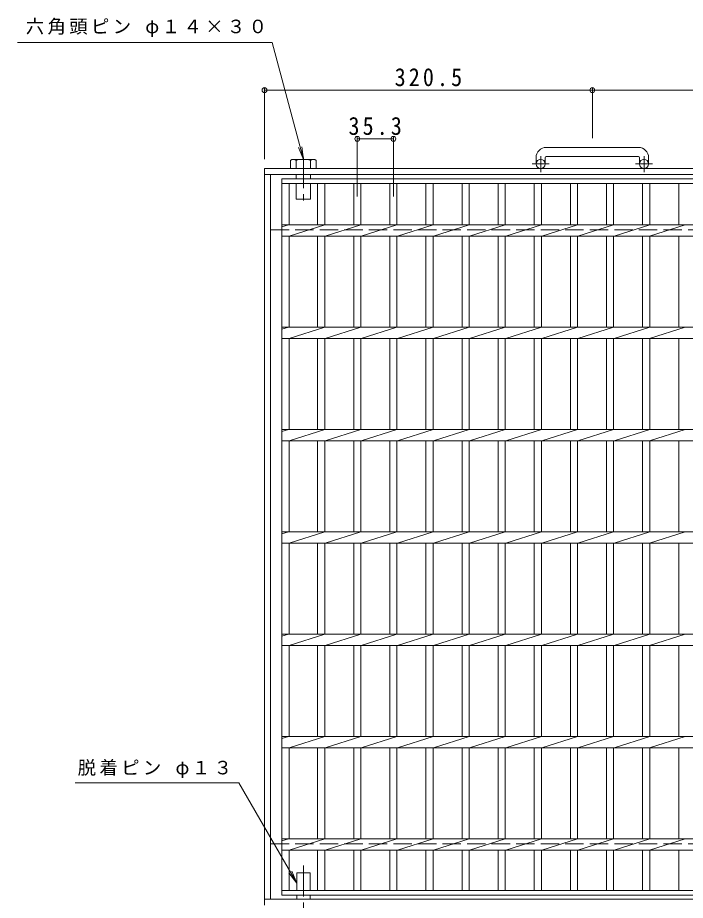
# Model space of a CAD drawing. Units: millimetres, scale not verified. Extents: x -1073 to 1060, y -823 to 811.
# Drawn here: x -1073 to -420, y -123 to 740 of the extents above; entities that cross this region are included whole.
import ezdxf

# ---------------------------------------------------------------- set-up
doc = ezdxf.new("R2010")
doc.units = ezdxf.units.MM
doc.header["$LTSCALE"] = 6
doc.header["$PDMODE"] = 32
doc.header["$PDSIZE"] = 4.8
doc.linetypes.add('CHAIN1', pattern=[8, 5, -1, 1, -1])
doc.linetypes.add('DASHED3', pattern=[4, 3, -1])
for name, color, linetype, lineweight in [('A-1', 2, 'Continuous', 9), ('A-2', 3, 'Continuous', 9), ('A-4', 7, 'Continuous', 9), ('A-5', 7, 'Continuous', 9), ('A-9', 4, 'Continuous', 9)]:
    doc.layers.add(name, color=color, linetype=linetype, lineweight=lineweight)
doc.styles.add('ＭＳ ゴシック', font='')
doc.styles.get('ＭＳ ゴシック').set_extended_font_data('MS Gothic')

msp = doc.modelspace()

# ---------------------------------------------------------------- linework, layer by layer
at = {"layer": 'A-1'}
for p, q in [((-465.937, 612.847), (-555.937, 612.847)), ((-555.937, 603.847), (-465.936, 603.847)), ((-565.937, 602.848), (-565.937, 596.747)), ((-556.937, 602.848), (-556.937, 596.747)), ((-464.937, 602.848), (-464.937, 596.747)), ((-455.937, 602.848), (-455.937, 596.747)), ((-831.437, 592.247), (-190.437, 592.247)), ((-831.437, 592.247), (-831.437, -127.753)), ((-831.437, 586.247), (-190.437, 586.247)), ((-825.437, 586.247), (-825.437, -121.753)), ((-831.437, -121.753), (-190.437, -121.753))]:
    msp.add_line(p, q, dxfattribs=at)
at = {"layer": 'A-1', "linetype": 'CHAIN1'}
for p, q in [((-561.437, 588.64), (-561.437, 604.238)), ((-460.436, 588.64), (-460.436, 604.238)), ((-553.274, 596.747), (-569.681, 596.747)), ((-452.274, 596.747), (-468.681, 596.747))]:
    msp.add_line(p, q, dxfattribs=at)
at = {"layer": 'A-1', "linetype": 'DASHED3'}
for p, q in [((-825.437, 532.248), (-196.437, 532.248)), ((-825.437, -67.753), (-196.437, -67.753))]:
    msp.add_line(p, q, dxfattribs=at)
at = {"layer": 'A-1'}
for centre in [(-561.437, 596.747), (-460.437, 596.747)]:
    msp.add_circle(centre, 4.5, dxfattribs=at)
for centre, radius, start, end in [((-555.937, 602.848), 10, 90, 180), ((-465.937, 602.848), 10, 0, 90), ((-555.937, 602.848), 1, 90, 180), ((-465.936, 602.848), 1, 0, 90)]:
    msp.add_arc(centre, radius, start, end, dxfattribs=at)
at = {"layer": 'A-2'}
for p, q in [((-814.436, 582.247), (-207.436, 582.247)), ((-814.436, -117.752), (-814.436, 582.247)), ((-814.436, 577.747), (-207.436, 577.747)), ((-807.436, 537.247), (-807.436, 577.747)), ((-779.536, 577.747), (-779.536, 537.247)), ((-772.536, 577.747), (-772.536, 537.247)), ((-744.236, 577.747), (-744.236, 537.247)), ((-737.236, 577.747), (-737.236, 537.247)), ((-708.936, 577.747), (-708.936, 537.247)), ((-701.936, 577.747), (-701.936, 537.247)), ((-673.636, 577.747), (-673.636, 537.247)), ((-666.636, 577.747), (-666.636, 537.247)), ((-638.336, 577.747), (-638.336, 537.247)), ((-631.336, 577.747), (-631.336, 537.247)), ((-603.036, 577.747), (-603.036, 537.247)), ((-596.036, 577.747), (-596.036, 537.247)), ((-567.736, 577.747), (-567.736, 537.247)), ((-560.736, 577.747), (-560.736, 537.247)), ((-532.436, 577.747), (-532.436, 537.247)), ((-525.437, 577.747), (-525.437, 537.247)), ((-497.137, 577.747), (-497.137, 537.247)), ((-490.137, 577.747), (-490.137, 537.247)), ((-461.837, 577.747), (-461.837, 537.247)), ((-454.837, 577.747), (-454.837, 537.247)), ((-426.537, 577.747), (-426.537, 537.247)), ((-814.436, 535.167), (-807.836, 537.247)), ((-814.436, 537.247), (-207.436, 537.247)), ((-807.436, 526.248), (-772.536, 537.247)), ((-772.136, 526.248), (-737.236, 537.247)), ((-736.836, 526.248), (-701.936, 537.247)), ((-701.536, 526.248), (-666.636, 537.247)), ((-666.236, 526.248), (-631.336, 537.247)), ((-630.936, 526.248), (-596.036, 537.247)), ((-595.636, 526.248), (-560.736, 537.247)), ((-560.336, 526.248), (-525.436, 537.247)), ((-525.037, 526.248), (-490.137, 537.247)), ((-489.737, 526.248), (-454.837, 537.247)), ((-455.135, 526.248), (-420.236, 537.247)), ((-814.436, 526.248), (-207.436, 526.248)), ((-807.436, 437.247), (-807.436, 526.248)), ((-779.536, 526.248), (-779.536, 437.247)), ((-772.536, 526.248), (-772.536, 437.247)), ((-744.236, 526.248), (-744.236, 437.247)), ((-737.236, 526.248), (-737.236, 437.247)), ((-708.936, 526.248), (-708.936, 437.247)), ((-701.936, 526.248), (-701.936, 437.247)), ((-673.636, 526.248), (-673.636, 437.247)), ((-666.636, 526.248), (-666.636, 437.247)), ((-638.336, 526.248), (-638.336, 437.247)), ((-631.336, 526.248), (-631.336, 437.247)), ((-603.036, 526.248), (-603.036, 437.247)), ((-596.036, 526.248), (-596.036, 437.247)), ((-567.736, 526.248), (-567.736, 437.247)), ((-560.736, 526.248), (-560.736, 437.247)), ((-532.436, 526.248), (-532.436, 437.247)), ((-525.437, 526.248), (-525.437, 437.247)), ((-497.137, 526.248), (-497.137, 437.247)), ((-490.137, 526.248), (-490.137, 437.247)), ((-461.837, 526.248), (-461.837, 437.247)), ((-454.837, 526.248), (-454.837, 437.247)), ((-426.537, 526.248), (-426.537, 437.247)), ((-814.436, 435.167), (-807.836, 437.248)), ((-814.436, 437.248), (-207.436, 437.248)), ((-807.436, 426.248), (-772.536, 437.248)), ((-772.136, 426.248), (-737.236, 437.248)), ((-736.836, 426.248), (-701.936, 437.248)), ((-701.536, 426.248), (-666.636, 437.248)), ((-666.236, 426.248), (-631.336, 437.248)), ((-630.936, 426.248), (-596.036, 437.248)), ((-595.636, 426.248), (-560.736, 437.248)), ((-560.336, 426.248), (-525.436, 437.248)), ((-525.037, 426.248), (-490.137, 437.248)), ((-489.737, 426.248), (-454.837, 437.248)), ((-455.135, 426.248), (-420.236, 437.248)), ((-814.436, 426.248), (-207.436, 426.248)), ((-807.436, 337.247), (-807.436, 426.248)), ((-779.536, 426.248), (-779.536, 337.247)), ((-772.536, 426.248), (-772.536, 337.247)), ((-744.236, 426.248), (-744.236, 337.247)), ((-737.236, 426.248), (-737.236, 337.247)), ((-708.936, 426.248), (-708.936, 337.247)), ((-701.936, 426.248), (-701.936, 337.247)), ((-673.636, 426.248), (-673.636, 337.247)), ((-666.636, 426.248), (-666.636, 337.247)), ((-638.336, 426.248), (-638.336, 337.247)), ((-631.336, 426.248), (-631.336, 337.247)), ((-603.036, 426.248), (-603.036, 337.247)), ((-596.036, 426.248), (-596.036, 337.247)), ((-567.736, 426.248), (-567.736, 337.247)), ((-560.736, 426.248), (-560.736, 337.247)), ((-532.436, 426.248), (-532.436, 337.247)), ((-525.437, 426.248), (-525.437, 337.247)), ((-497.137, 426.248), (-497.137, 337.247)), ((-490.137, 426.248), (-490.137, 337.247)), ((-461.837, 426.248), (-461.837, 337.247)), ((-454.837, 426.248), (-454.837, 337.247)), ((-426.537, 426.248), (-426.537, 337.247)), ((-814.436, 335.167), (-807.836, 337.247)), ((-814.436, 337.247), (-207.436, 337.247)), ((-807.436, 326.248), (-772.536, 337.247)), ((-772.136, 326.248), (-737.236, 337.247)), ((-736.836, 326.248), (-701.936, 337.247)), ((-701.536, 326.248), (-666.636, 337.247)), ((-666.236, 326.248), (-631.336, 337.247)), ((-630.936, 326.248), (-596.036, 337.247)), ((-595.636, 326.248), (-560.736, 337.247)), ((-560.336, 326.248), (-525.436, 337.247)), ((-525.037, 326.248), (-490.137, 337.247)), ((-489.737, 326.248), (-454.837, 337.247)), ((-455.135, 326.248), (-420.236, 337.247)), ((-814.436, 326.248), (-207.436, 326.248)), ((-807.436, 237.247), (-807.436, 326.248)), ((-779.536, 326.248), (-779.536, 237.247)), ((-772.536, 326.248), (-772.536, 237.247)), ((-744.236, 326.248), (-744.236, 237.247)), ((-737.236, 326.248), (-737.236, 237.247)), ((-708.936, 326.248), (-708.936, 237.247)), ((-701.936, 326.248), (-701.936, 237.247)), ((-673.636, 326.248), (-673.636, 237.247)), ((-666.636, 326.248), (-666.636, 237.247)), ((-638.336, 326.248), (-638.336, 237.247)), ((-631.336, 326.248), (-631.336, 237.247)), ((-603.036, 326.248), (-603.036, 237.247)), ((-596.036, 326.248), (-596.036, 237.247)), ((-567.736, 326.248), (-567.736, 237.247)), ((-560.736, 326.248), (-560.736, 237.247)), ((-532.436, 326.248), (-532.436, 237.247)), ((-525.437, 326.248), (-525.437, 237.247)), ((-497.137, 326.248), (-497.137, 237.247)), ((-490.137, 326.248), (-490.137, 237.247)), ((-461.837, 326.248), (-461.837, 237.247)), ((-454.837, 326.248), (-454.837, 237.247)), ((-426.537, 326.248), (-426.537, 237.247)), ((-814.436, 235.167), (-807.836, 237.247)), ((-814.436, 237.247), (-207.436, 237.247)), ((-807.436, 226.248), (-772.536, 237.247)), ((-772.136, 226.248), (-737.236, 237.247)), ((-736.836, 226.248), (-701.936, 237.247)), ((-701.536, 226.248), (-666.636, 237.247)), ((-666.236, 226.248), (-631.336, 237.247)), ((-630.936, 226.248), (-596.036, 237.247)), ((-595.636, 226.248), (-560.736, 237.248)), ((-560.336, 226.248), (-525.436, 237.248)), ((-525.037, 226.248), (-490.137, 237.248)), ((-489.737, 226.248), (-454.837, 237.248)), ((-455.135, 226.248), (-420.236, 237.247)), ((-814.436, 226.248), (-207.436, 226.248)), ((-807.436, 137.247), (-807.436, 226.248)), ((-779.536, 226.248), (-779.536, 137.247)), ((-772.536, 226.248), (-772.536, 137.247)), ((-744.236, 226.248), (-744.236, 137.247)), ((-737.236, 226.248), (-737.236, 137.247)), ((-708.936, 226.248), (-708.936, 137.247)), ((-701.936, 226.248), (-701.936, 137.247)), ((-673.636, 226.248), (-673.636, 137.247)), ((-666.636, 226.248), (-666.636, 137.247)), ((-638.336, 226.248), (-638.336, 137.247)), ((-631.336, 226.248), (-631.336, 137.247)), ((-603.036, 226.248), (-603.036, 137.247)), ((-596.036, 226.248), (-596.036, 137.247)), ((-567.736, 226.248), (-567.736, 137.247)), ((-560.736, 226.248), (-560.736, 137.247)), ((-532.436, 226.248), (-532.436, 137.247)), ((-525.437, 226.248), (-525.437, 137.247)), ((-497.137, 226.248), (-497.137, 137.247)), ((-490.137, 226.248), (-490.137, 137.247)), ((-461.837, 226.248), (-461.837, 137.247)), ((-454.837, 226.248), (-454.837, 137.247)), ((-426.537, 226.248), (-426.537, 137.247)), ((-814.436, 137.247), (-207.436, 137.247)), ((-814.436, 135.167), (-807.836, 137.247)), ((-807.436, 126.248), (-772.536, 137.247)), ((-772.136, 126.248), (-737.236, 137.247)), ((-736.836, 126.248), (-701.936, 137.247)), ((-701.536, 126.248), (-666.636, 137.247)), ((-666.236, 126.248), (-631.336, 137.247)), ((-630.936, 126.248), (-596.036, 137.247)), ((-595.636, 126.248), (-560.736, 137.248)), ((-560.336, 126.248), (-525.436, 137.248)), ((-525.037, 126.248), (-490.137, 137.248)), ((-489.737, 126.248), (-454.837, 137.248)), ((-455.135, 126.248), (-420.236, 137.247)), ((-814.436, 126.248), (-207.436, 126.248)), ((-807.436, 37.247), (-807.436, 126.248)), ((-779.536, 126.248), (-779.536, 37.247)), ((-772.536, 126.248), (-772.536, 37.247)), ((-744.236, 126.248), (-744.236, 37.247)), ((-737.236, 126.248), (-737.236, 37.247)), ((-708.936, 126.248), (-708.936, 37.247)), ((-701.936, 126.248), (-701.936, 37.247)), ((-673.636, 126.248), (-673.636, 37.247)), ((-666.636, 126.248), (-666.636, 37.247)), ((-638.336, 126.248), (-638.336, 37.247)), ((-631.336, 126.248), (-631.336, 37.247)), ((-603.036, 126.248), (-603.036, 37.247)), ((-596.036, 126.248), (-596.036, 37.247)), ((-567.736, 126.248), (-567.736, 37.247)), ((-560.736, 126.248), (-560.736, 37.247)), ((-532.436, 126.248), (-532.436, 37.247)), ((-525.437, 126.248), (-525.437, 37.247)), ((-497.137, 126.248), (-497.137, 37.247)), ((-490.137, 126.248), (-490.137, 37.247)), ((-461.837, 126.248), (-461.837, 37.247)), ((-454.837, 126.248), (-454.837, 37.247)), ((-426.537, 126.248), (-426.537, 37.247)), ((-814.436, 35.167), (-807.836, 37.247)), ((-814.436, 37.247), (-207.436, 37.247)), ((-807.436, 26.248), (-772.536, 37.247)), ((-772.136, 26.248), (-737.236, 37.247)), ((-736.836, 26.248), (-701.936, 37.247)), ((-701.536, 26.248), (-666.636, 37.247)), ((-666.236, 26.248), (-631.336, 37.247)), ((-630.936, 26.248), (-596.036, 37.247)), ((-595.636, 26.248), (-560.736, 37.248)), ((-560.336, 26.248), (-525.436, 37.248)), ((-525.037, 26.248), (-490.137, 37.248)), ((-489.737, 26.248), (-454.837, 37.248)), ((-455.135, 26.248), (-420.236, 37.247)), ((-814.436, 26.248), (-207.436, 26.248)), ((-807.436, -62.753), (-807.436, 26.248)), ((-779.536, 26.248), (-779.536, -62.753)), ((-772.536, 26.248), (-772.536, -62.753)), ((-744.236, 26.248), (-744.236, -62.753)), ((-737.236, 26.248), (-737.236, -62.753)), ((-708.936, 26.248), (-708.936, -62.753)), ((-701.936, 26.248), (-701.936, -62.753)), ((-673.636, 26.248), (-673.636, -62.753)), ((-666.636, 26.248), (-666.636, -62.753)), ((-638.336, 26.248), (-638.336, -62.753)), ((-631.336, 26.248), (-631.336, -62.753)), ((-603.036, 26.248), (-603.036, -62.753)), ((-596.036, 26.248), (-596.036, -62.753)), ((-567.736, 26.248), (-567.736, -62.753)), ((-560.736, 26.248), (-560.736, -62.753)), ((-532.436, 26.248), (-532.436, -62.753)), ((-525.437, 26.248), (-525.437, -62.753)), ((-497.137, 26.248), (-497.137, -62.753)), ((-490.137, 26.248), (-490.137, -62.753)), ((-461.837, 26.248), (-461.837, -62.753)), ((-454.837, 26.248), (-454.837, -62.753)), ((-426.537, 26.248), (-426.537, -62.753)), ((-814.436, -64.833), (-807.836, -62.753)), ((-814.436, -62.753), (-207.436, -62.753)), ((-807.436, -73.752), (-772.536, -62.753)), ((-772.136, -73.752), (-737.236, -62.753)), ((-736.836, -73.752), (-701.936, -62.753)), ((-701.536, -73.752), (-666.636, -62.753)), ((-666.236, -73.752), (-631.336, -62.753)), ((-630.936, -73.752), (-596.036, -62.753)), ((-595.636, -73.752), (-560.736, -62.753)), ((-560.336, -73.752), (-525.436, -62.753)), ((-525.037, -73.752), (-490.137, -62.753)), ((-489.737, -73.752), (-454.837, -62.753)), ((-455.135, -73.752), (-420.236, -62.753)), ((-814.436, -73.753), (-207.436, -73.753)), ((-807.436, -113.253), (-807.436, -73.753)), ((-779.536, -73.753), (-779.536, -113.253)), ((-772.536, -73.753), (-772.536, -113.253)), ((-744.236, -73.753), (-744.236, -113.253)), ((-737.236, -73.753), (-737.236, -113.253)), ((-708.936, -73.753), (-708.936, -113.253)), ((-701.936, -73.753), (-701.936, -113.253)), ((-673.636, -73.753), (-673.636, -113.253)), ((-666.636, -73.753), (-666.636, -113.253)), ((-638.336, -73.753), (-638.336, -113.253)), ((-631.336, -73.753), (-631.336, -113.253)), ((-603.036, -73.753), (-603.036, -113.253)), ((-596.036, -73.753), (-596.036, -113.253)), ((-567.736, -73.753), (-567.736, -113.253)), ((-560.736, -73.753), (-560.736, -113.253)), ((-532.436, -73.753), (-532.436, -113.253)), ((-525.437, -73.753), (-525.437, -113.253)), ((-497.137, -73.753), (-497.137, -113.253)), ((-490.137, -73.753), (-490.137, -113.253)), ((-461.837, -73.753), (-461.837, -113.253)), ((-454.837, -73.753), (-454.837, -113.253)), ((-426.537, -73.753), (-426.537, -113.253)), ((-207.436, -113.253), (-814.436, -113.253))]:
    msp.add_line(p, q, dxfattribs=at)
msp.add_lwpolyline([(-207.436, 582.247), (-207.436, -117.752), (-814.436, -117.752)], dxfattribs=at)
at = {"layer": 'A-4'}
for p, q in [((-831.437, 601.247), (-831.437, 670.692)), ((-831.437, 668.892), (-669.937, 668.892)), ((-669.937, 668.892), (-190.437, 668.892)), ((-510.937, 621.847), (-510.937, 670.692)), ((-740.736, 564.824), (-740.736, 623.037)), ((-740.736, 621.237), (-705.436, 621.237)), ((-705.436, 564.824), (-705.436, 623.037))]:
    msp.add_line(p, q, dxfattribs=at)
for p in [(-831.437, 668.892), (-510.937, 668.892), (-740.736, 621.237), (-705.436, 621.237)]:
    msp.add_point(p, dxfattribs=at)
at = {"layer": 'A-5'}
for p, q in [((-824.036, 715.408), (-1072.722, 715.408)), ((-793.437, 601.208), (-824.036, 715.408)), ((-793.437, 601.208), (-798.22, 612.756)), ((-793.437, 601.208), (-795.068, 613.601)), ((-856.437, -8.197), (-1016.557, -8.197)), ((-799.937, -106.058), (-856.437, -8.197)), ((-799.937, -106.058), (-804.72, -94.509)), ((-799.937, -106.058), (-807.546, -96.141))]:
    msp.add_line(p, q, dxfattribs=at)
at = {"layer": 'A-9'}
for p, q in [((-803.156, 601.208), (-783.717, 601.208)), ((-800.436, 592.247), (-800.436, 600.167)), ((-786.436, 592.247), (-786.436, 600.167)), ((-780.998, 600.167), (-780.998, 592.247)), ((-800.437, 586.247), (-800.437, 582.247)), ((-786.437, 586.247), (-786.437, 582.247)), ((-800.437, 577.747), (-800.437, 562.247)), ((-786.437, 577.747), (-786.437, 562.247)), ((-800.437, 562.247), (-786.437, 562.247)), ((-799.937, -96.056), (-786.937, -96.056)), ((-799.937, -96.056), (-799.937, -113.253)), ((-786.937, -96.056), (-786.937, -113.253)), ((-799.937, -117.753), (-799.937, -121.753)), ((-786.937, -117.753), (-786.937, -121.753))]:
    msp.add_line(p, q, dxfattribs=at)
at = {"layer": 'A-9', "linetype": 'CHAIN1'}
for p, q in [((-793.437, 603.143), (-793.437, 556.786)), ((-793.437, -89.05), (-793.437, -162.245))]:
    msp.add_line(p, q, dxfattribs=at)
at = {"layer": 'A-9'}
msp.add_lwpolyline([(-805.875, 600.167), (-805.875, 592.247), (-780.998, 592.247)], dxfattribs=at)
for centre, radius, start, end in [((-803.156, 597.134), 4.074, 48.12389, 131.8763), ((-793.437, 577.141), 24.066, 73.09029, 106.90971), ((-783.717, 597.134), 4.074, 48.1237, 131.87611)]:
    msp.add_arc(centre, radius, start, end, dxfattribs=at)

# ---------------------------------------------------------------- texts
at = {"layer": 'A-4', "color": 2, "char_height": 17.6, "attachment_point": 7, "style": 'ＭＳ ゴシック'}
for s, insert in [('\\T1.28;\\W0.9;320.5', (-704.187, 672.492)), ('\\T1.28;\\W0.9;35.3', (-749.336, 624.837))]:
    msp.add_mtext(s, dxfattribs=dict(at, insert=insert))
at = {"layer": 'A-5', "char_height": 13.2, "attachment_point": 7, "style": 'ＭＳ ゴシック'}
for s, insert in [('\\T1.18;六角頭ピン\\~φ１４×３０', (-1064.816, 720.912)), ('\\T1.18;脱着ピン\\~φ１３', (-1014.035, -3.441))]:
    msp.add_mtext(s, dxfattribs=dict(at, insert=insert))

doc.saveas('drawing.dxf')
